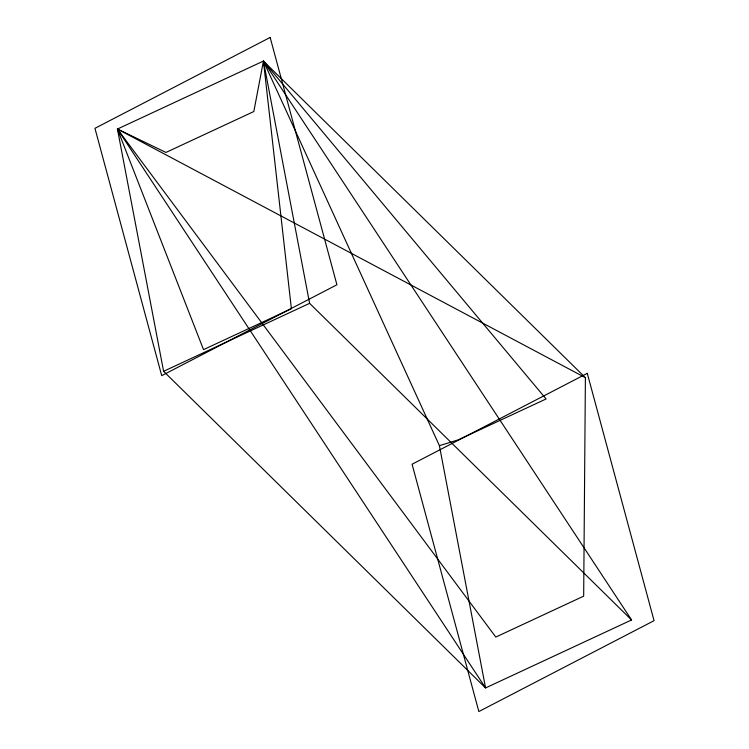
<?xml version="1.0" encoding="UTF-8"?>
<svg xmlns="http://www.w3.org/2000/svg" width="749" height="749" viewBox="0 0 749 749"><rect width="100%" height="100%" fill="white"/><g stroke="black" fill="none" stroke-linecap="round" stroke-linejoin="round"><path stroke-width="1.12" d="M585.4 377.683L583.668 596.148L495.801 637.062L117.434 129.043L263.433 61.062L585.4 377.683L117.434 129.043L163.6 371.317L485.567 687.938L631.566 619.957L263.433 61.062L253.817 111.535L165.95 152.44L117.434 129.043L203.522 349.633L291.389 308.719L263.433 61.062L546.096 398.955L458.229 439.869L439.401 445.664L263.433 61.062L309.599 303.336L631.566 619.957M163.6 371.317L309.599 303.336M117.434 129.043L485.567 687.938L439.401 445.664M270.155 37.45L94.945 128.322L161.718 375.652L336.919 284.779L270.155 37.45M587.282 373.348L412.081 464.221L478.845 711.55L654.055 620.678L587.282 373.348"/></g></svg>
